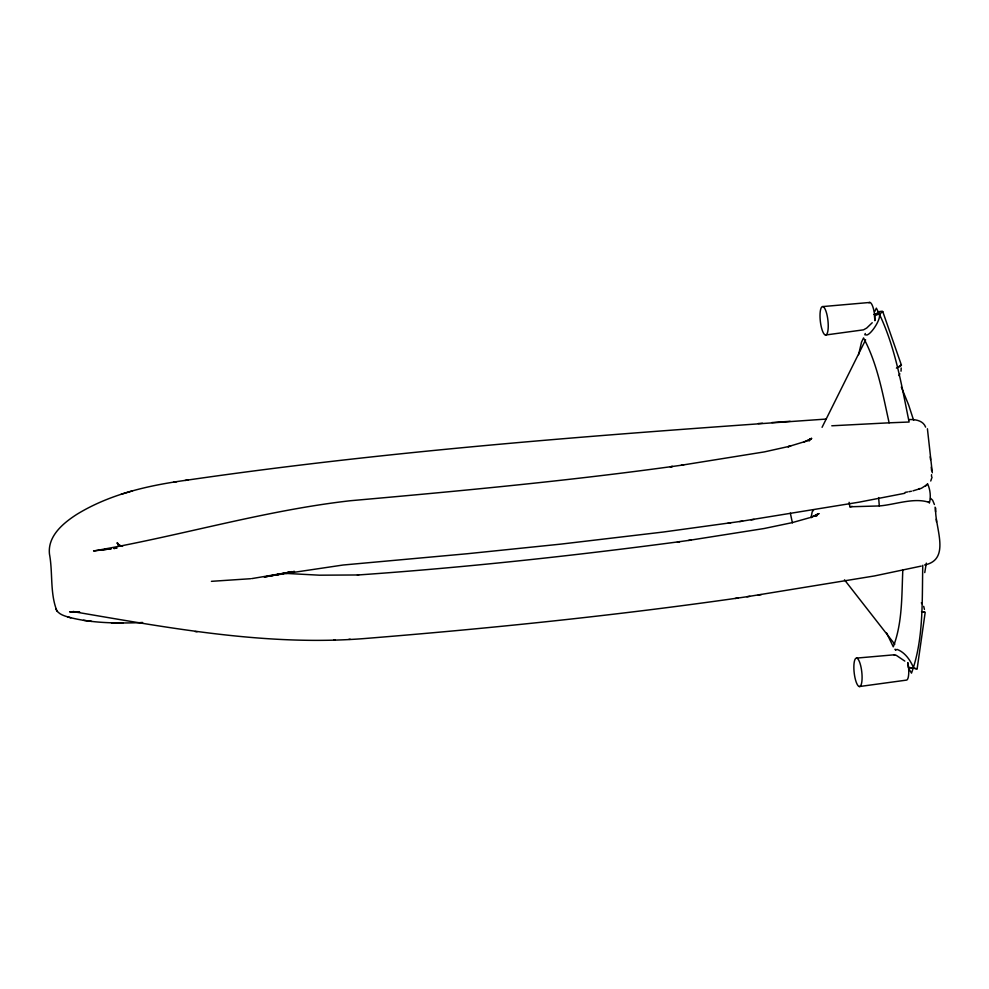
<?xml version="1.0" encoding="UTF-8"?>
<svg xmlns="http://www.w3.org/2000/svg" width="989" height="989" viewBox="0 0 989 989"><rect width="100%" height="100%" fill="white"/><g stroke="black" fill="none" stroke-linecap="round" stroke-linejoin="round"><path stroke-width="1.48" d="M902.833 569.639C901.634 595.39 902.611 622.452 893.277 646.818L886.601 632.972M901.041 371.196L901.177 368.007M931.465 476.302L931.551 474.683M810.992 517.853L812.179 511.931L813.663 509.792M926.297 563.124L924.764 572.594M915.097 668.576L917.149 668.787L925.21 612.24L922.626 611.783M849.106 502.313L849.897 506.776L879.308 505.948L878.628 497.578M858.613 354.668L861.53 342.107L863.545 337.941C877.589 364.113 882.72 394.079 889.123 422.822L909.114 422.019C901.177 383.472 894.773 343.319 876.353 308.16L874.573 311.856M932.071 477.118L930.736 481.013M809.472 439.981L809.187 440.946L811.005 438.535L807.531 440.822L811.598 438.436L803.723 442.145M816.704 515.17L816.419 516.134L818.249 513.724L814.775 516.011L818.843 513.625L810.955 517.334L816.667 515.084L813.378 516.394M899.829 373.731L898.989 375.635M879.308 505.948C895.193 504.699 914.429 497.071 929.524 502.536A21.264 15.045 81.3 0 0 927.756 484.19L921.377 488.294L912.971 490.853M865.276 333.503L864.819 334.764L866.883 334.974C872.817 333.812 887.64 308.123 873.806 314.564M894.241 655.2L896.182 655.274L904.811 661.097M822.069 427.322L865.622 339.82M927.546 483.806L925.469 486.205M900.559 365.398L897.963 367.228M872.224 322.735L866.71 328.039L863.484 329.844L825.494 335.024A14.316 3.82 83.6 0 1 820.079 313.34A14.316 3.82 83.6 0 1 826.804 314.032A14.316 3.82 83.6 0 1 825.494 335.024M809.546 439.648L811.598 438.436M816.778 514.836L818.843 513.625M806.146 441.205L787.924 446.744L790.656 446.039L764.361 451.899L681.273 465.25M924.554 564.966C951.826 559.601 934.098 525.839 935.718 508.148M188.046 480.011C149.487 485.154 110.224 493.832 76.697 514.441C63.16 523.156 47.583 536.05 49.45 553.976C52.961 572.52 49.833 593.041 56.843 610.683C59.501 614.528 64.409 615.887 68.649 617.185C92.719 623.503 117.951 623.354 142.639 622.588L139.597 622.749M809.583 517.729L791.991 522.687L763.965 528.546L688.505 540.439M121.165 494.29L132.501 490.853M921.266 566.079L874.449 575.944L746.905 596.75M904.91 493.264L859.082 502.165L739.661 521.562M286.031 572.854L292.039 571.642L275.647 574.906L280.382 573.979M281.432 573.818L264.273 577.032L294.499 571.444L251.787 578.602M918.818 488.764L919.918 488.566M905.158 492.386L907.618 491.941M908.965 491.694L911.438 491.236M271.493 575.672L343.121 565.016L467.191 553.741L560.924 544.111L663.347 532.02L742.603 521.129M849.897 506.776L852.209 506.38M110.929 548.796L93.572 550.972C179.454 536.186 263.42 510.621 350.242 500.743C457.845 491.174 565.461 481.198 672.495 466.462L670.146 466.796L683.745 464.904M173.631 482.162L176.685 481.717M185.104 480.431C397.541 449.463 611.832 434.072 825.852 419.089M727.892 523.28L730.698 522.872M751.022 519.855L754.088 519.41M76.957 611.907L79.775 612.142L72.902 611.573C169.44 627.966 266.943 646.386 365.398 638.474C493.907 628.102 622.242 614.861 749.847 596.318M735.124 598.469L737.942 598.061M758.266 595.044L761.32 594.599M690.99 540.093L677.391 541.972L679.74 541.651C572.656 555.83 465.164 567.538 357.4 575.017L358.673 574.968L319.422 575.19L285.846 573.41M859.342 686.551A14.316 3.82 83.6 0 0 860.653 665.56A14.316 3.82 83.6 0 0 853.927 664.868A14.316 3.82 83.6 0 0 859.342 686.551L906.233 680.148A13.166 3.511 83.6 0 0 908.1 664.027L907.803 662.581L908.31 667.402L917.149 668.787M113.859 548.425L116.813 548.042L114.032 548.401M99.815 550.218L111.188 548.759M113.809 548.45L116.677 548.116M889.123 422.822L831.786 425.789M822.761 306.578L869.875 302.449M856.61 658.093L894.761 654.755M250.625 578.713L211.411 581.334M790.1 421.302L771.877 422.575M758.242 423.552L762.47 423.255M333.763 639.834L335.308 639.784M73.965 611.697L69.613 611.82L75.757 611.82M348.894 639.327L350.267 639.29M908.928 419.583C915.159 419.262 923.17 420.449 925.617 427.137M111.374 622.773L122.883 623.008M876.86 313.352L879.678 313.637L880.062 316.579M83.521 620.326L91.717 621.376M195.056 631.538L197.058 631.786M908.804 667.587L913.613 667.859M921.501 611.635L924.307 612.117M70.812 617.816L67.796 616.913L68.649 617.185M122.549 546.385L118.037 544.531L119.545 545.335L117.283 543.134L118.247 544.716L117.295 542.652L118.062 544.89M930.525 498.233L932.652 500.286L934.42 504.514M928.387 501.88L929.388 502.931M895.75 649.946L895.094 649.204L895.453 649.946L897.159 649.427C905.12 652.443 910.325 660.244 913.589 667.798M844.482 579.826L894.785 644.284M921.328 602.82L921.983 603.747M55.755 608.915L57.3 611.449M909.472 669.813L911.499 673.126C923.874 638.931 921.946 601.213 922.774 565.288M901.313 387.033L908.607 404.897L913.626 420.3M882.757 311.584L901.412 365.151M792.399 522.847L790.335 513.118M927.41 428.744L932.306 472.779M923.689 606.331L924.431 609.409M930.229 456.782L930.55 459.737M935.087 507.159L935.569 511.832M931.267 467.167L931.589 470.727M936.262 519.114L936.509 522.007M868.985 302.807A13.166 3.511 83.6 0 1 874.906 319.286L874.882 320.696L874.461 315.887L880.383 313.315A12.313 1.471 -19.2 0 0 878.183 311.894M900.93 364.842A12.313 1.471 -19.2 0 1 896.405 368.118"/></g></svg>
